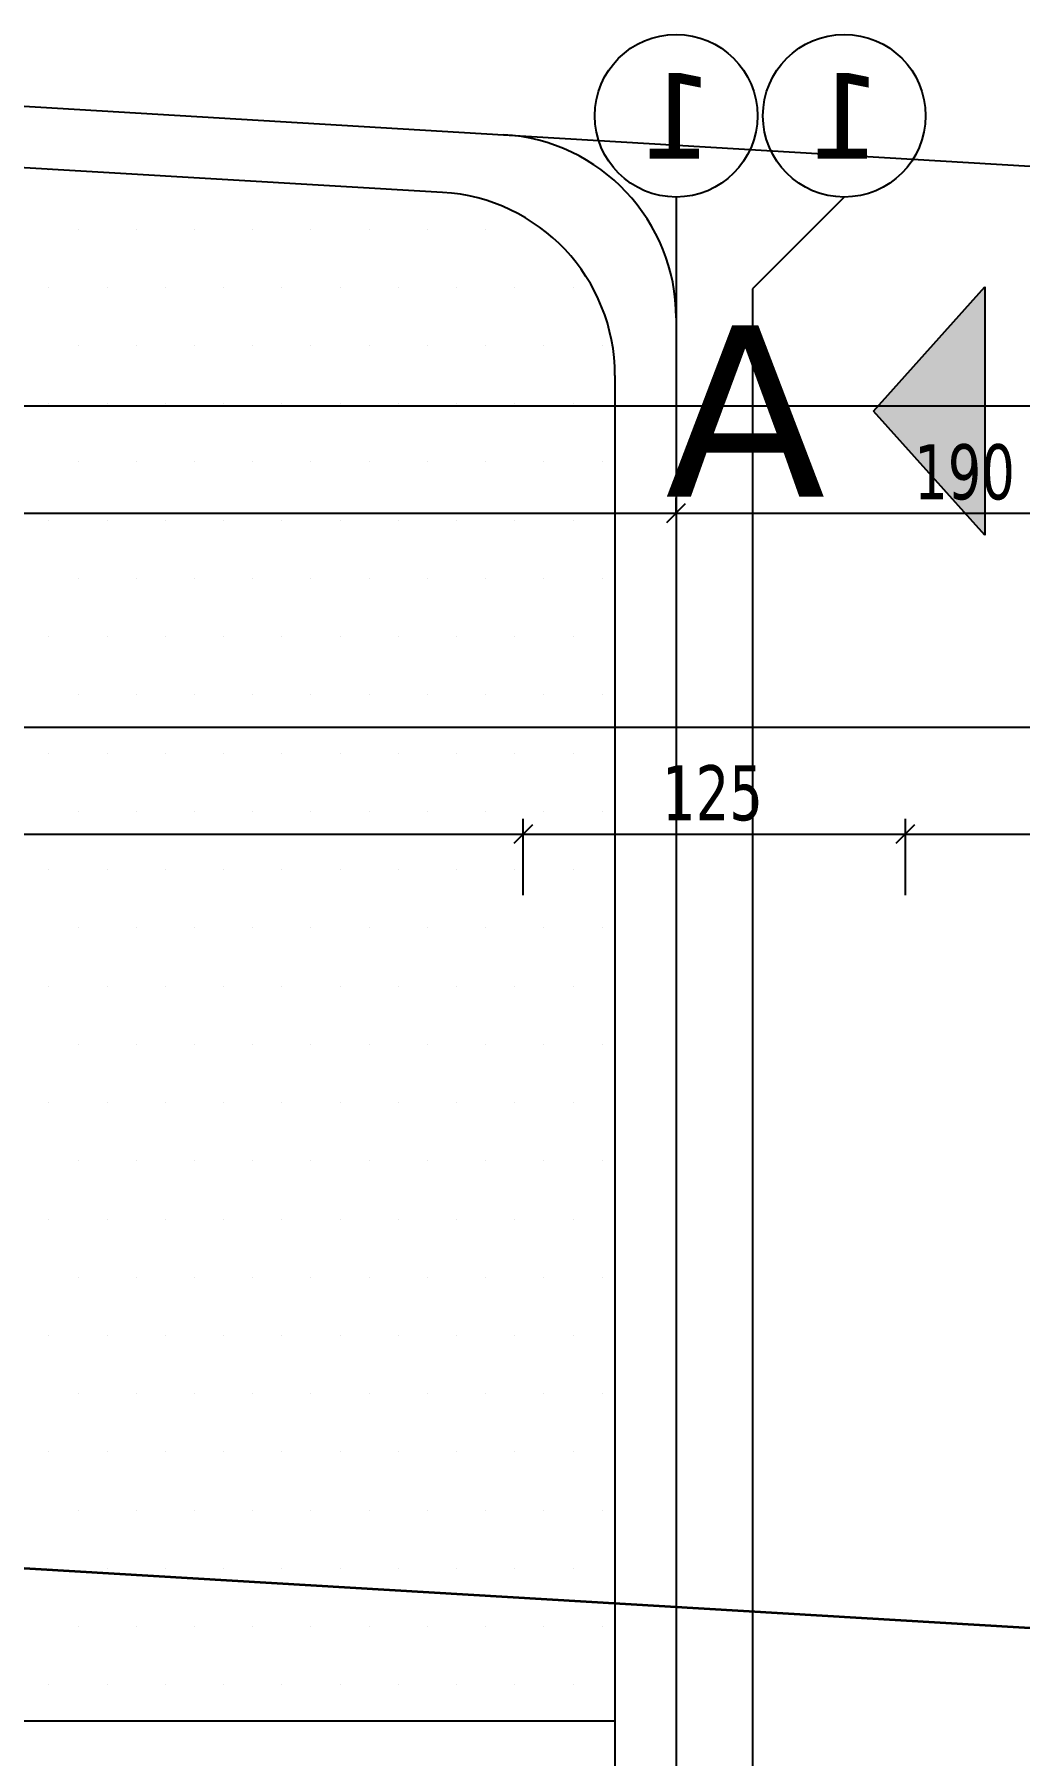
# Model space of a CAD drawing. Header units: millimetres. Extents: x 43168.9 to 43194.6, y -25545.1 to -25543.4.
# Drawn here: x 43171.6869 to 43171.7513, y -25543.8202 to -25543.7076 of the extents above; entities that cross this region are included whole.
import ezdxf
from ezdxf.enums import TextEntityAlignment as Align

# ---------------------------------------------------------------- set-up
doc = ezdxf.new("R2010")
doc.units = ezdxf.units.MM
doc.header["$LTSCALE"] = 200
for name, pattern in [('DASHDOT', [1, 0.5, -0.25, 0, -0.25]), ('DASHDOT2', [0.5, 0.25, -0.125, 0, -0.125]), ('DOT2', [0.125, 0, -0.125]), ('HIDDEN2', [0.1875, 0.125, -0.0625])]:
    doc.linetypes.add(name, pattern=pattern)
for name, color, linetype in [('aks_sgh', 5, 'DASHDOT2'), ('izd.tas.alt_sgh', 214, 'HIDDEN2'), ('izd.tas.ust_sgh', 213, 'DOT2'), ('olcuaks_sgh', 41, 'Continuous'), ('olcudis_sgh', 185, 'Continuous'), ('vaziyet-01_sgh', 33, 'Continuous'), ('yapi-yaklasma_sgh', 41, 'DASHDOT')]:
    doc.layers.add(name, color=color, linetype=linetype)
doc.layers.add('cim_sgh', color=7, linetype='Continuous', true_color=0x248f00)
doc.styles.add('dim', font='VERDANA.TTF', dxfattribs={"width": 0.7})
doc.styles.add('text1', font='VERDANA.TTF')

msp = doc.modelspace()

# ---------------------------------------------------------------- hatches: boundary and pattern name
msp.add_hatch(color=256).paths.add_polyline_path([(43171.74908, -25543.72412), (43171.74908, -25543.74036), (43171.7418, -25543.73224)])

# ---------------------------------------------------------------- linework, layer by layer
for p, q in [((43171.72888, -25543.71824), (43171.72888, -25543.74092)), ((43171.73988, -25543.71824), (43171.73988, -25543.71824)), ((43171.7418, -25543.73224), (43171.74908, -25543.72412)), ((43171.74908, -25543.72412), (43171.74908, -25543.74036)), ((43171.74908, -25543.74036), (43171.7418, -25543.73224))]:
    msp.add_line(p, q)
at = {"color": 0, "linetype": 'ByBlock', "lineweight": -2}
for p, q in [((43171.72828, -25543.73952), (43171.72948, -25543.73832)), ((43171.72948, -25543.73832), (43171.72828, -25543.73952)), ((43171.71828, -25543.76052), (43171.71948, -25543.75932)), ((43171.71948, -25543.75932), (43171.71828, -25543.76052)), ((43171.74328, -25543.76052), (43171.74448, -25543.75932)), ((43171.74448, -25543.75932), (43171.74328, -25543.76052))]:
    msp.add_line(p, q, dxfattribs=at)
at = {"linetype": 'Continuous'}
for centre in [(43171.72888, -25543.71292), (43171.73988, -25543.71292)]:
    msp.add_circle(centre, 0.00532, dxfattribs=at)
at = {"layer": 'aks_sgh'}
for p, q in [((43171.73988, -25543.71824), (43171.73388, -25543.72424)), ((43171.73388, -25543.72424), (43171.73388, -25543.74092)), ((43171.72888, -25543.74092), (43171.72888, -25544.60992)), ((43171.73388, -25543.74092), (43171.73388, -25544.60992))]:
    msp.add_line(p, q, dxfattribs=at)
at = {"layer": 'cim_sgh'}
for p, q in [((43171.68785, -25543.71652), (43171.68785, -25543.71652)), ((43171.68975, -25543.72033), (43171.68975, -25543.72033)), ((43171.69356, -25543.72033), (43171.69356, -25543.72033)), ((43171.69737, -25543.72033), (43171.69737, -25543.72033)), ((43171.70118, -25543.72033), (43171.70118, -25543.72033)), ((43171.70499, -25543.72033), (43171.70499, -25543.72033)), ((43171.7088, -25543.72033), (43171.7088, -25543.72033)), ((43171.71261, -25543.72033), (43171.71261, -25543.72033)), ((43171.71642, -25543.72033), (43171.71642, -25543.72033)), ((43171.68785, -25543.72414), (43171.68785, -25543.72414)), ((43171.69166, -25543.72414), (43171.69166, -25543.72414)), ((43171.69547, -25543.72414), (43171.69547, -25543.72414)), ((43171.69928, -25543.72414), (43171.69928, -25543.72414)), ((43171.70309, -25543.72414), (43171.70309, -25543.72414)), ((43171.7069, -25543.72414), (43171.7069, -25543.72414)), ((43171.71071, -25543.72414), (43171.71071, -25543.72414)), ((43171.71452, -25543.72414), (43171.71452, -25543.72414)), ((43171.71833, -25543.72414), (43171.71833, -25543.72414)), ((43171.72214, -25543.72414), (43171.72214, -25543.72414)), ((43171.68975, -25543.72795), (43171.68975, -25543.72795)), ((43171.69356, -25543.72795), (43171.69356, -25543.72795)), ((43171.69737, -25543.72795), (43171.69737, -25543.72795)), ((43171.70118, -25543.72795), (43171.70118, -25543.72795)), ((43171.70499, -25543.72795), (43171.70499, -25543.72795)), ((43171.7088, -25543.72795), (43171.7088, -25543.72795)), ((43171.71261, -25543.72795), (43171.71261, -25543.72795)), ((43171.71642, -25543.72795), (43171.71642, -25543.72795)), ((43171.72023, -25543.72795), (43171.72023, -25543.72795)), ((43171.72404, -25543.72795), (43171.72404, -25543.72795)), ((43171.68785, -25543.73176), (43171.68785, -25543.73176)), ((43171.69166, -25543.73176), (43171.69166, -25543.73176)), ((43171.69547, -25543.73176), (43171.69547, -25543.73176)), ((43171.69928, -25543.73176), (43171.69928, -25543.73176)), ((43171.70309, -25543.73176), (43171.70309, -25543.73176)), ((43171.7069, -25543.73176), (43171.7069, -25543.73176)), ((43171.71071, -25543.73176), (43171.71071, -25543.73176)), ((43171.71452, -25543.73176), (43171.71452, -25543.73176)), ((43171.71833, -25543.73176), (43171.71833, -25543.73176)), ((43171.72214, -25543.73176), (43171.72214, -25543.73176)), ((43171.68975, -25543.73557), (43171.68975, -25543.73557)), ((43171.69356, -25543.73557), (43171.69356, -25543.73557)), ((43171.69737, -25543.73557), (43171.69737, -25543.73557)), ((43171.70118, -25543.73557), (43171.70118, -25543.73557)), ((43171.70499, -25543.73557), (43171.70499, -25543.73557)), ((43171.7088, -25543.73557), (43171.7088, -25543.73557)), ((43171.71261, -25543.73557), (43171.71261, -25543.73557)), ((43171.71642, -25543.73557), (43171.71642, -25543.73557)), ((43171.72023, -25543.73557), (43171.72023, -25543.73557)), ((43171.72404, -25543.73557), (43171.72404, -25543.73557)), ((43171.68785, -25543.73938), (43171.68785, -25543.73938)), ((43171.69166, -25543.73938), (43171.69166, -25543.73938)), ((43171.69547, -25543.73938), (43171.69547, -25543.73938)), ((43171.69928, -25543.73938), (43171.69928, -25543.73938)), ((43171.70309, -25543.73938), (43171.70309, -25543.73938)), ((43171.7069, -25543.73938), (43171.7069, -25543.73938)), ((43171.71071, -25543.73938), (43171.71071, -25543.73938)), ((43171.71452, -25543.73938), (43171.71452, -25543.73938)), ((43171.71833, -25543.73938), (43171.71833, -25543.73938)), ((43171.72214, -25543.73938), (43171.72214, -25543.73938)), ((43171.68975, -25543.74319), (43171.68975, -25543.74319)), ((43171.69356, -25543.74319), (43171.69356, -25543.74319)), ((43171.69737, -25543.74319), (43171.69737, -25543.74319)), ((43171.70118, -25543.74319), (43171.70118, -25543.74319)), ((43171.70499, -25543.74319), (43171.70499, -25543.74319)), ((43171.7088, -25543.74319), (43171.7088, -25543.74319)), ((43171.71261, -25543.74319), (43171.71261, -25543.74319)), ((43171.71642, -25543.74319), (43171.71642, -25543.74319)), ((43171.72023, -25543.74319), (43171.72023, -25543.74319)), ((43171.72404, -25543.74319), (43171.72404, -25543.74319)), ((43171.68785, -25543.747), (43171.68785, -25543.747)), ((43171.69166, -25543.747), (43171.69166, -25543.747)), ((43171.69547, -25543.747), (43171.69547, -25543.747)), ((43171.69928, -25543.747), (43171.69928, -25543.747)), ((43171.70309, -25543.747), (43171.70309, -25543.747)), ((43171.7069, -25543.747), (43171.7069, -25543.747)), ((43171.71071, -25543.747), (43171.71071, -25543.747)), ((43171.71452, -25543.747), (43171.71452, -25543.747)), ((43171.71833, -25543.747), (43171.71833, -25543.747)), ((43171.72214, -25543.747), (43171.72214, -25543.747)), ((43171.68975, -25543.75081), (43171.68975, -25543.75081)), ((43171.69356, -25543.75081), (43171.69356, -25543.75081)), ((43171.69737, -25543.75081), (43171.69737, -25543.75081)), ((43171.70118, -25543.75081), (43171.70118, -25543.75081)), ((43171.70499, -25543.75081), (43171.70499, -25543.75081)), ((43171.7088, -25543.75081), (43171.7088, -25543.75081)), ((43171.71261, -25543.75081), (43171.71261, -25543.75081)), ((43171.71642, -25543.75081), (43171.71642, -25543.75081)), ((43171.72023, -25543.75081), (43171.72023, -25543.75081)), ((43171.72404, -25543.75081), (43171.72404, -25543.75081)), ((43171.68785, -25543.75462), (43171.68785, -25543.75462)), ((43171.69166, -25543.75462), (43171.69166, -25543.75462)), ((43171.69547, -25543.75462), (43171.69547, -25543.75462)), ((43171.69928, -25543.75462), (43171.69928, -25543.75462)), ((43171.70309, -25543.75462), (43171.70309, -25543.75462)), ((43171.7069, -25543.75462), (43171.7069, -25543.75462)), ((43171.71071, -25543.75462), (43171.71071, -25543.75462)), ((43171.71452, -25543.75462), (43171.71452, -25543.75462)), ((43171.71833, -25543.75462), (43171.71833, -25543.75462)), ((43171.72214, -25543.75462), (43171.72214, -25543.75462)), ((43171.68975, -25543.75843), (43171.68975, -25543.75843)), ((43171.69356, -25543.75843), (43171.69356, -25543.75843)), ((43171.69737, -25543.75843), (43171.69737, -25543.75843)), ((43171.70118, -25543.75843), (43171.70118, -25543.75843)), ((43171.70499, -25543.75843), (43171.70499, -25543.75843)), ((43171.7088, -25543.75843), (43171.7088, -25543.75843)), ((43171.71261, -25543.75843), (43171.71261, -25543.75843)), ((43171.71642, -25543.75843), (43171.71642, -25543.75843)), ((43171.72023, -25543.75843), (43171.72023, -25543.75843)), ((43171.72404, -25543.75843), (43171.72404, -25543.75843)), ((43171.68785, -25543.76224), (43171.68785, -25543.76224)), ((43171.69166, -25543.76224), (43171.69166, -25543.76224)), ((43171.69547, -25543.76224), (43171.69547, -25543.76224)), ((43171.69928, -25543.76224), (43171.69928, -25543.76224)), ((43171.70309, -25543.76224), (43171.70309, -25543.76224)), ((43171.7069, -25543.76224), (43171.7069, -25543.76224)), ((43171.71071, -25543.76224), (43171.71071, -25543.76224)), ((43171.71452, -25543.76224), (43171.71452, -25543.76224)), ((43171.71833, -25543.76224), (43171.71833, -25543.76224)), ((43171.72214, -25543.76224), (43171.72214, -25543.76224)), ((43171.68975, -25543.76605), (43171.68975, -25543.76605)), ((43171.69356, -25543.76605), (43171.69356, -25543.76605)), ((43171.69737, -25543.76605), (43171.69737, -25543.76605)), ((43171.70118, -25543.76605), (43171.70118, -25543.76605)), ((43171.70499, -25543.76605), (43171.70499, -25543.76605)), ((43171.7088, -25543.76605), (43171.7088, -25543.76605)), ((43171.71261, -25543.76605), (43171.71261, -25543.76605)), ((43171.71642, -25543.76605), (43171.71642, -25543.76605)), ((43171.72023, -25543.76605), (43171.72023, -25543.76605)), ((43171.72404, -25543.76605), (43171.72404, -25543.76605)), ((43171.68785, -25543.76986), (43171.68785, -25543.76986)), ((43171.69166, -25543.76986), (43171.69166, -25543.76986)), ((43171.69547, -25543.76986), (43171.69547, -25543.76986)), ((43171.69928, -25543.76986), (43171.69928, -25543.76986)), ((43171.70309, -25543.76986), (43171.70309, -25543.76986)), ((43171.7069, -25543.76986), (43171.7069, -25543.76986)), ((43171.71071, -25543.76986), (43171.71071, -25543.76986)), ((43171.71452, -25543.76986), (43171.71452, -25543.76986)), ((43171.71833, -25543.76986), (43171.71833, -25543.76986)), ((43171.72214, -25543.76986), (43171.72214, -25543.76986)), ((43171.68975, -25543.77367), (43171.68975, -25543.77367)), ((43171.69356, -25543.77367), (43171.69356, -25543.77367)), ((43171.69737, -25543.77367), (43171.69737, -25543.77367)), ((43171.70118, -25543.77367), (43171.70118, -25543.77367)), ((43171.70499, -25543.77367), (43171.70499, -25543.77367)), ((43171.7088, -25543.77367), (43171.7088, -25543.77367)), ((43171.71261, -25543.77367), (43171.71261, -25543.77367)), ((43171.71642, -25543.77367), (43171.71642, -25543.77367)), ((43171.72023, -25543.77367), (43171.72023, -25543.77367)), ((43171.72404, -25543.77367), (43171.72404, -25543.77367)), ((43171.68785, -25543.77748), (43171.68785, -25543.77748)), ((43171.69166, -25543.77748), (43171.69166, -25543.77748)), ((43171.69547, -25543.77748), (43171.69547, -25543.77748)), ((43171.69928, -25543.77748), (43171.69928, -25543.77748)), ((43171.70309, -25543.77748), (43171.70309, -25543.77748)), ((43171.7069, -25543.77748), (43171.7069, -25543.77748)), ((43171.71071, -25543.77748), (43171.71071, -25543.77748)), ((43171.71452, -25543.77748), (43171.71452, -25543.77748)), ((43171.71833, -25543.77748), (43171.71833, -25543.77748)), ((43171.72214, -25543.77748), (43171.72214, -25543.77748)), ((43171.68975, -25543.78129), (43171.68975, -25543.78129)), ((43171.69356, -25543.78129), (43171.69356, -25543.78129)), ((43171.69737, -25543.78129), (43171.69737, -25543.78129)), ((43171.70118, -25543.78129), (43171.70118, -25543.78129)), ((43171.70499, -25543.78129), (43171.70499, -25543.78129)), ((43171.7088, -25543.78129), (43171.7088, -25543.78129)), ((43171.71261, -25543.78129), (43171.71261, -25543.78129)), ((43171.71642, -25543.78129), (43171.71642, -25543.78129)), ((43171.72023, -25543.78129), (43171.72023, -25543.78129)), ((43171.72404, -25543.78129), (43171.72404, -25543.78129)), ((43171.68785, -25543.7851), (43171.68785, -25543.7851)), ((43171.69166, -25543.7851), (43171.69166, -25543.7851)), ((43171.69547, -25543.7851), (43171.69547, -25543.7851)), ((43171.69928, -25543.7851), (43171.69928, -25543.7851)), ((43171.70309, -25543.7851), (43171.70309, -25543.7851)), ((43171.7069, -25543.7851), (43171.7069, -25543.7851)), ((43171.71071, -25543.7851), (43171.71071, -25543.7851)), ((43171.71452, -25543.7851), (43171.71452, -25543.7851)), ((43171.71833, -25543.7851), (43171.71833, -25543.7851)), ((43171.72214, -25543.7851), (43171.72214, -25543.7851)), ((43171.68975, -25543.78891), (43171.68975, -25543.78891)), ((43171.69356, -25543.78891), (43171.69356, -25543.78891)), ((43171.69737, -25543.78891), (43171.69737, -25543.78891)), ((43171.70118, -25543.78891), (43171.70118, -25543.78891)), ((43171.70499, -25543.78891), (43171.70499, -25543.78891)), ((43171.7088, -25543.78891), (43171.7088, -25543.78891)), ((43171.71261, -25543.78891), (43171.71261, -25543.78891)), ((43171.71642, -25543.78891), (43171.71642, -25543.78891)), ((43171.72023, -25543.78891), (43171.72023, -25543.78891)), ((43171.72404, -25543.78891), (43171.72404, -25543.78891)), ((43171.68785, -25543.79272), (43171.68785, -25543.79272)), ((43171.69166, -25543.79272), (43171.69166, -25543.79272)), ((43171.69547, -25543.79272), (43171.69547, -25543.79272)), ((43171.69928, -25543.79272), (43171.69928, -25543.79272)), ((43171.70309, -25543.79272), (43171.70309, -25543.79272)), ((43171.7069, -25543.79272), (43171.7069, -25543.79272)), ((43171.71071, -25543.79272), (43171.71071, -25543.79272)), ((43171.71452, -25543.79272), (43171.71452, -25543.79272)), ((43171.71833, -25543.79272), (43171.71833, -25543.79272)), ((43171.72214, -25543.79272), (43171.72214, -25543.79272)), ((43171.68975, -25543.79653), (43171.68975, -25543.79653)), ((43171.69356, -25543.79653), (43171.69356, -25543.79653)), ((43171.69737, -25543.79653), (43171.69737, -25543.79653)), ((43171.70118, -25543.79653), (43171.70118, -25543.79653)), ((43171.70499, -25543.79653), (43171.70499, -25543.79653)), ((43171.7088, -25543.79653), (43171.7088, -25543.79653)), ((43171.71261, -25543.79653), (43171.71261, -25543.79653)), ((43171.71642, -25543.79653), (43171.71642, -25543.79653)), ((43171.72023, -25543.79653), (43171.72023, -25543.79653)), ((43171.72404, -25543.79653), (43171.72404, -25543.79653)), ((43171.68785, -25543.80034), (43171.68785, -25543.80034)), ((43171.69166, -25543.80034), (43171.69166, -25543.80034)), ((43171.69547, -25543.80034), (43171.69547, -25543.80034)), ((43171.69928, -25543.80034), (43171.69928, -25543.80034)), ((43171.70309, -25543.80034), (43171.70309, -25543.80034)), ((43171.7069, -25543.80034), (43171.7069, -25543.80034)), ((43171.71071, -25543.80034), (43171.71071, -25543.80034)), ((43171.71452, -25543.80034), (43171.71452, -25543.80034)), ((43171.71833, -25543.80034), (43171.71833, -25543.80034)), ((43171.72214, -25543.80034), (43171.72214, -25543.80034)), ((43171.68975, -25543.80415), (43171.68975, -25543.80415)), ((43171.69356, -25543.80415), (43171.69356, -25543.80415)), ((43171.69737, -25543.80415), (43171.69737, -25543.80415)), ((43171.70118, -25543.80415), (43171.70118, -25543.80415)), ((43171.70499, -25543.80415), (43171.70499, -25543.80415)), ((43171.7088, -25543.80415), (43171.7088, -25543.80415)), ((43171.71261, -25543.80415), (43171.71261, -25543.80415)), ((43171.71642, -25543.80415), (43171.71642, -25543.80415)), ((43171.72023, -25543.80415), (43171.72023, -25543.80415)), ((43171.72404, -25543.80415), (43171.72404, -25543.80415)), ((43171.68785, -25543.80796), (43171.68785, -25543.80796)), ((43171.69166, -25543.80796), (43171.69166, -25543.80796)), ((43171.69547, -25543.80796), (43171.69547, -25543.80796)), ((43171.69928, -25543.80796), (43171.69928, -25543.80796)), ((43171.70309, -25543.80796), (43171.70309, -25543.80796)), ((43171.7069, -25543.80796), (43171.7069, -25543.80796)), ((43171.71071, -25543.80796), (43171.71071, -25543.80796)), ((43171.71452, -25543.80796), (43171.71452, -25543.80796)), ((43171.71833, -25543.80796), (43171.71833, -25543.80796)), ((43171.72214, -25543.80796), (43171.72214, -25543.80796)), ((43171.68975, -25543.81177), (43171.68975, -25543.81177)), ((43171.69356, -25543.81177), (43171.69356, -25543.81177)), ((43171.69737, -25543.81177), (43171.69737, -25543.81177)), ((43171.70118, -25543.81177), (43171.70118, -25543.81177)), ((43171.70499, -25543.81177), (43171.70499, -25543.81177)), ((43171.7088, -25543.81177), (43171.7088, -25543.81177)), ((43171.71261, -25543.81177), (43171.71261, -25543.81177)), ((43171.71642, -25543.81177), (43171.71642, -25543.81177)), ((43171.72023, -25543.81177), (43171.72023, -25543.81177)), ((43171.72404, -25543.81177), (43171.72404, -25543.81177)), ((43171.68785, -25543.81558), (43171.68785, -25543.81558)), ((43171.69166, -25543.81558), (43171.69166, -25543.81558)), ((43171.69547, -25543.81558), (43171.69547, -25543.81558)), ((43171.69928, -25543.81558), (43171.69928, -25543.81558)), ((43171.70309, -25543.81558), (43171.70309, -25543.81558)), ((43171.7069, -25543.81558), (43171.7069, -25543.81558)), ((43171.71071, -25543.81558), (43171.71071, -25543.81558)), ((43171.71452, -25543.81558), (43171.71452, -25543.81558)), ((43171.71833, -25543.81558), (43171.71833, -25543.81558)), ((43171.72214, -25543.81558), (43171.72214, -25543.81558))]:
    msp.add_line(p, q, dxfattribs=at)
at = {"layer": 'izd.tas.alt_sgh'}
msp.add_line((43171.424, -25543.79238), (43172.27645, -25543.84291), dxfattribs=at)
at = {"layer": 'izd.tas.ust_sgh', "ltscale": 0.5}
msp.add_line((43171.54388, -25543.80793), (43172.18788, -25543.80792), dxfattribs=at)
at = {"layer": 'olcuaks_sgh'}
for p, q in [((43172.20013, -25543.73192), (43171.53163, -25543.73192)), ((43171.72888, -25543.73892), (43171.72888, -25543.73792)), ((43171.72888, -25543.73892), (43171.72888, -25543.73792)), ((43171.54563, -25543.73892), (43171.72913, -25543.73892)), ((43171.72863, -25543.73892), (43171.76713, -25543.73892))]:
    msp.add_line(p, q, dxfattribs=at)
at = {"layer": 'olcudis_sgh'}
for p, q in [((43171.54363, -25543.75292), (43172.18813, -25543.75292)), ((43171.55763, -25543.75992), (43171.71913, -25543.75992)), ((43171.71863, -25543.75992), (43171.74413, -25543.75992)), ((43171.71888, -25543.76392), (43171.71888, -25543.75892)), ((43171.71888, -25543.76392), (43171.71888, -25543.75892)), ((43171.74363, -25543.75992), (43171.98813, -25543.75992)), ((43171.74388, -25543.76392), (43171.74388, -25543.75892)), ((43171.74388, -25543.76392), (43171.74388, -25543.75892))]:
    msp.add_line(p, q, dxfattribs=at)
at = {"layer": 'vaziyet-01_sgh'}
for p, q in [((43171.65827, -25543.71064), (43171.71759, -25543.71416)), ((43171.65696, -25543.71457), (43171.71359, -25543.71793)), ((43171.71759, -25543.71416), (43172.01559, -25543.73188)), ((43171.72888, -25543.72614), (43171.72888, -25543.83792)), ((43171.72488, -25543.72991), (43171.72488, -25543.83792)), ((43171.52388, -25543.81792), (43171.72488, -25543.81792))]:
    msp.add_line(p, q, dxfattribs=at)
for centre in [(43171.71688, -25543.72614), (43171.71288, -25543.72991)]:
    msp.add_arc(centre, 0.012, 0, 86.5983, dxfattribs=at)
at = {"layer": 'yapi-yaklasma_sgh'}
msp.add_line((43171.464, -25543.79476), (43172.27777, -25543.84307), dxfattribs=at)
msp.add_line((43171.464, -25543.79476), (43172.27777, -25543.84307), dxfattribs=at)

# ---------------------------------------------------------------- texts
at = {"linetype": 'Continuous', "style": 'text1', "text_generation_flag": 4}
for tag, text, height, p in [('1', '', 0.0056, (43171.72888, -25543.71292)), ('1', '', 0.0056, (43171.73988, -25543.71292)), ('A', 'A', 0.0112, (43171.7334, -25543.73224))]:
    msp.add_attdef(tag, text=text, height=height, rotation=180, dxfattribs=at).set_placement(p, align=Align.MIDDLE)
at = {"layer": 'olcuaks_sgh', "color": 2, "style": 'dim', "width": 0.7}
msp.add_text('190', height=0.0036, dxfattribs=at).set_placement((43171.74445, -25543.73801))
at = {"layer": 'olcudis_sgh', "color": 2, "style": 'dim', "width": 0.7}
msp.add_text('125', height=0.0036, dxfattribs=at).set_placement((43171.72796, -25543.75901))

doc.saveas('drawing.dxf')
